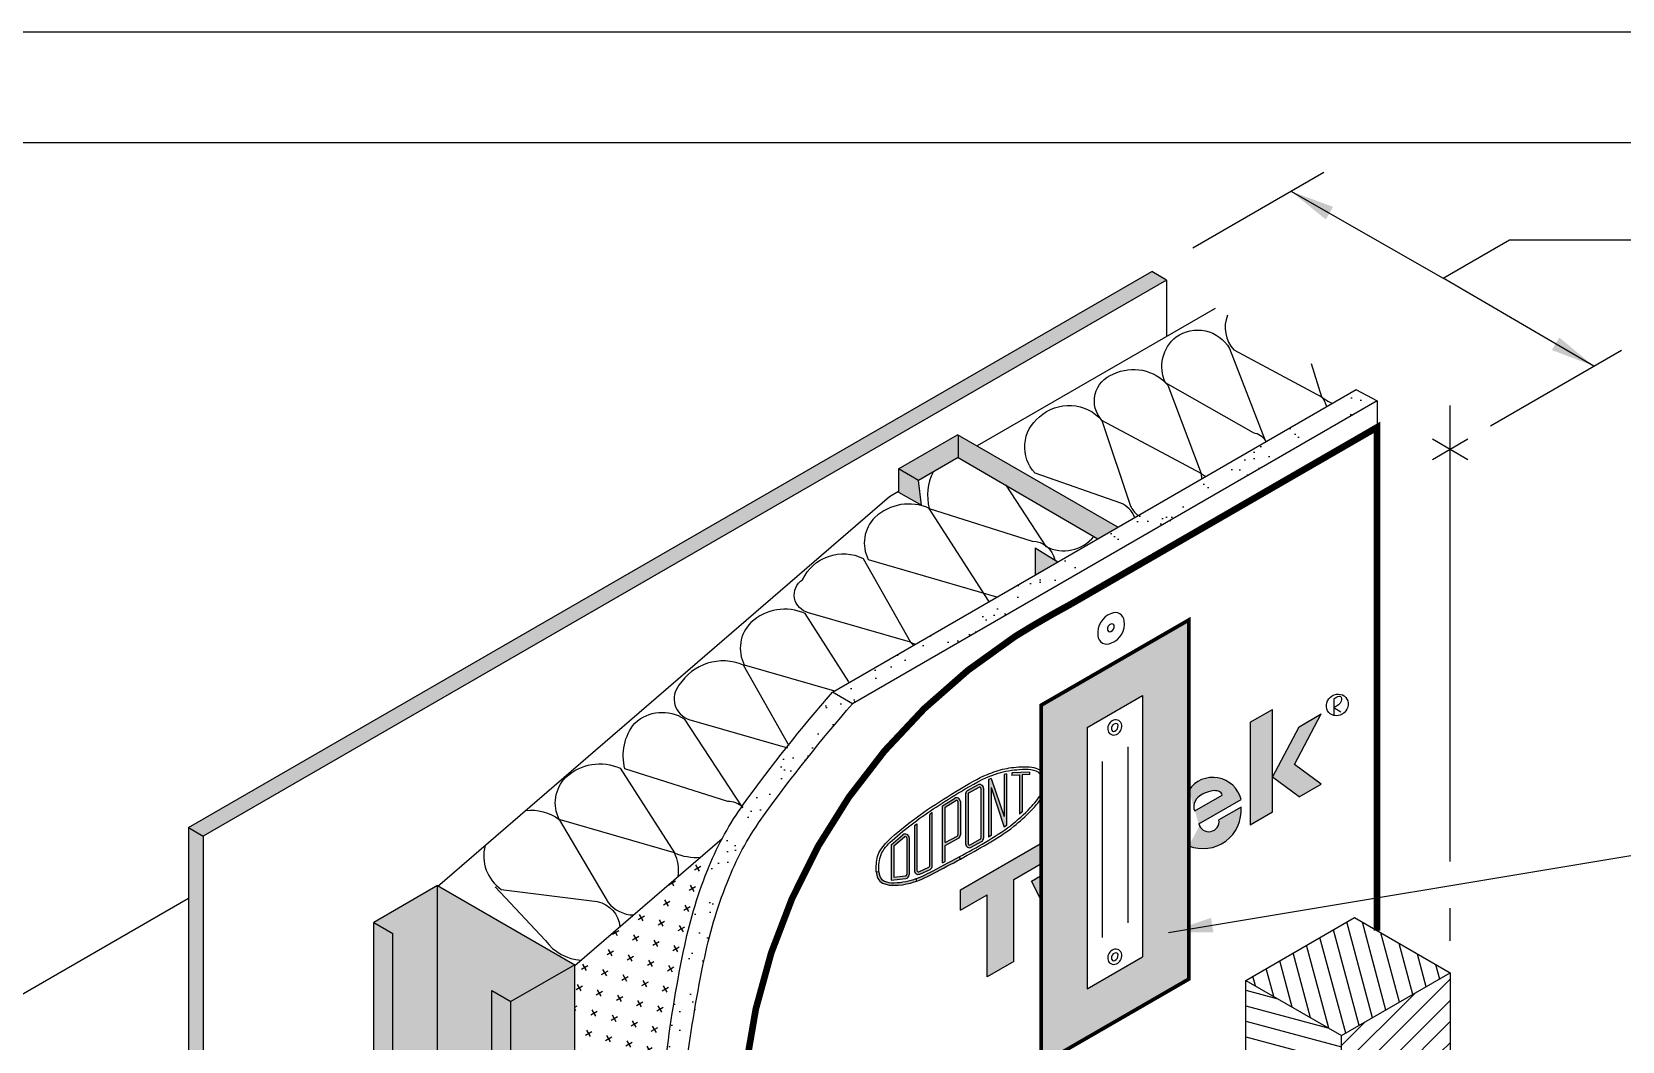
# Model space of a CAD drawing. Extents: x -26.6 to 51, y 0 to 66.
# Drawn here: x 12.43 to 33.99, y 52.32 to 66 of the extents above; entities that cross this region are included whole.
import ezdxf

# ---------------------------------------------------------------- set-up
doc = ezdxf.new("R2010")
doc.units = 0
doc.header["$LTSCALE"] = 1.5
doc.header["$MEASUREMENT"] = 0
doc.linetypes.add('DASHED', pattern=[0.75, 0.5, -0.25])
doc.layers.get('DEFPOINTS').update_dxf_attribs({"linetype": 'CONTINUOUS'})
for name, color, linetype in [('8X11-TTB$0$B', 5, 'CONTINUOUS'), ('BRICK', 13, 'CONTINUOUS'), ('CLADDING', 252, 'CONTINUOUS'), ('DUPONTLOGO', 242, 'CONTINUOUS'), ('FASTENING', 7, 'CONTINUOUS'), ('FLASHING', 124, 'CONTINUOUS'), ('INSULATION', 40, 'CONTINUOUS'), ('STRAIGHTFLASH', 253, 'CONTINUOUS'), ('STRUCTURE', 252, 'CONTINUOUS'), ('STRUCTURE_SHADING', 254, 'CONTINUOUS'), ('TEXT', 7, 'CONTINUOUS'), ('TYVEK', 160, 'DASHED')]:
    doc.layers.add(name, color=color, linetype=linetype)
doc.styles.add('DETAILS', font='sanss___.ttf', dxfattribs={"height": 1})
doc.dimstyles.new('TYVEKDETAILS', dxfattribs={"dimscale": 6, "dimtxt": 1.5, "dimasz": 0.1, "dimexe": 0.75, "dimexo": 0.75, "dimgap": 0.75, "dimtad": 0, "dimtih": 1, "dimtoh": 1, "dimdec": 4, "dimzin": 0, "dimtxsty": 'DETAILS', "dimcen": 0.0625, "dimazin": 3, "dimtfac": 1, "dimtdec": 4, "dimtofl": 0, "dimtmove": 0, "dimatfit": 3, "dimtolj": 1, "dimtzin": 0})
pattern_1 = [(37.50000000000001, (47.28802190833831, 3.718449112844731), (-0.01574833952740204, 0.4817059422532897), [0, -0.38, 0, -0.425, 0, -0.40625]), (7.499999999999999, (47.28802190833831, 3.718449112844731), (0.4424441763169318, 0.7055365163074351), [0, -0.205, 0, -0.3425, 0, -0.13125]), (327.5, (46.98052190833831, 3.718449112844731), (0.7785354654378738, 0.001414763384241124), [0, -0.125, 0, -0.45, 0, -0.5875]), (317.5, (46.98052190833831, 3.718449112844731), (0.7515316511430733, 0.2194188912335623), [0, -0.0625, 0, -0.295, 0, -0.3375])]

msp = doc.modelspace()

# ---------------------------------------------------------------- hatches: boundary and pattern name
at = {"layer": 'BRICK', "linetype": 'CONTINUOUS'}
h = msp.add_hatch(dxfattribs=at)
h.set_pattern_fill('ANSI31', color=256, scale=1.6245, angle=59.99999999999999, style=0)
h.set_pattern_definition([(105, (47.28802190833831, 3.718449112844731), (-0.1961433131008239, -0.05255644234613058), [])])
h.paths.add_polyline_path([(31.66043039585502, 53.24041453579696), (30.36139229017839, 53.99041453579697), (28.88914910374478, 53.14041453579696), (30.18818720942146, 52.39041453579696)])
h = msp.add_hatch(dxfattribs=at)
h.set_pattern_fill('ANSI31', color=256, scale=1.6245, angle=300.0000000000001, style=0)
h.set_pattern_definition([(345, (47.28802190833831, 3.718449112844731), (0.05255644234613062, 0.1961433131008239), [])])
h.paths.add_polyline_path([(30.18818720942147, 52.39041453579695), (28.8891491037448, 53.14041453579695), (28.8891491037448, 52.14041453579695), (30.18818720942146, 51.39041453579696)])
h = msp.add_hatch(dxfattribs=at)
h.set_pattern_fill('ANSI31', color=256, scale=1.6245, style=0)
h.set_pattern_definition([(45, (124.3349144546612, 5.977338576143914), (-0.1435868707546933, 0.1435868707546933), [])])
h.paths.add_polyline_path([(31.660430395855, 53.24041453579698), (30.18818720942147, 52.39041453579696), (30.18818720942147, 51.39041453579694), (31.66043039585502, 52.24041453579698)])
at = {"layer": 'DUPONTLOGO'}
h = msp.add_hatch(color=182, dxfattribs=at)
h.paths.add_polyline_path([(29.91189902229345, 56.75253618783429), (29.61119575709077, 56.57892507672322), (29.25035183884715, 55.89522372522254), (29.61119575709077, 55.62818904038812), (29.91189902229365, 55.80180015149922), (29.55105510405023, 56.06883483633359)])
h.paths.add_polyline_path([(29.25035183884725, 56.37059174339028), (29.25035183884745, 56.81205266060358), (28.94964857364428, 56.63844154949244), (28.94964857364407, 55.24624459594358), (29.25035183884705, 55.41985570705485)])
for color, points in [(242, [(25.40384298764304, 55.07990781055813), (25.43856520986499, 55.10286653065319), (25.43856520986551, 55.75629115778462), (25.61217632097637, 55.21766013112971), (25.64689854319854, 55.24061885122496), (25.64689854319857, 55.94213391095761), (25.61217632097663, 55.93097440412319), (25.61217632097656, 55.36125144041841), (25.43856520986537, 55.87517686995085), (25.40384298764301, 55.86401736311635)]), (242, [(25.85672230182442, 55.92529071060993), (25.95939854319844, 55.92970207692714), (25.95939854319853, 55.96445633111288), (25.71634298764299, 55.95401372942976), (25.71634298764299, 55.91925947524403), (25.82200007960219, 55.92379891036948), (25.82200007960219, 55.39286071979303), (25.85672230182442, 55.42537734945988)]), (242, [(24.63995409875426, 55.41439677046735), (24.60523187653203, 55.39062977539204), (24.60523187653179, 54.69244355217855, -0.2934388249167285), (24.59509374427698, 54.67665631823927), (24.45620485538809, 54.61311184226048, -0.5462656304046162), (24.43162076542067, 54.62889907619976), (24.43162076542077, 55.26323519803736), (24.39689854319873, 55.23857355124083), (24.39689854319844, 54.62889907619969, 0.5462656304051842), (24.47065081310081, 54.58153737438187), (24.60953970198983, 54.64508185036075, 0.2934388249164255), (24.63995409875413, 54.69244355217855)]), (182, [(25.38274246144206, 54.29800150300144), (25.38274246144206, 53.18689039189037), (25.74358637968556, 53.39522372522371), (25.74358637968568, 54.50633483633481), (26.10443029792918, 54.71466816966814), (26.10443029792918, 54.99244594744592), (25.02189854319857, 54.36744594744592), (25.02189854319857, 54.08966816966814)])]:
    msp.add_hatch(color=color, dxfattribs=at).paths.add_polyline_path(points)
at = {"layer": 'DUPONTLOGO', "linetype": 'CONTINUOUS'}
h = msp.add_hatch(color=182, dxfattribs=at)
edge = h.paths.add_edge_path()
edge.add_line((28.11601336632161, 55.72088465884264), (28.11601336632163, 54.96303876173093))
edge.add_arc((28.30807684135052, 55.44617287699671), 0.5199105228529559, 248.3203701714728, 364.6283260353746)
edge.add_line((28.82629199197923, 55.48812534333707), (28.5255887267763, 55.31451423222597))
edge.add_arc((28.38671814443878, 55.29573242890933), 0.1401349163293713, -165.32686731612318, 7.7023353979419085, ccw=False)
edge.add_line((28.25115349866905, 55.2602356460697), (28.82629199197947, 55.59229201000384))
edge.add_arc((28.44184048757316, 55.49468309849776), 0.3966490373689382, 14.24589333867995, 145.2301504435154)
edge = h.paths.add_edge_path(flags=16)
edge.add_spline(control_points=[(28.56912426120055, 55.64894644633514), (28.56666725515292, 55.70687187487971), (28.48703526810044, 55.71712451227607), (28.37257056844453, 55.70094706417255), (28.27891911404842, 55.65588017518091), (28.21186009824173, 55.59463489868344), (28.18648325965932, 55.54794307860669), (28.18508294277984, 55.47756281852188), (28.18508294277984, 55.45501152538121), (28.20114407603128, 55.4396960257809)], knot_values=[0.1693351350576057, 0.1693351350576057, 0.1693351350576057, 0.1693351350576057, 0.2476315647027177, 0.2476315647027177, 0.3623169319426805, 0.3623169319426805, 0.4770022991826433, 0.4770022991826433, 0.5437012250705168, 0.5437012250705168, 0.5437012250705168, 0.5437012250705168], degree=3, periodic=0)
edge.add_line((28.20114407603125, 55.4396960257811), (28.56912426120055, 55.64894644633514))
edge = h.paths.add_edge_path(flags=17)
edge.add_line((28.11601336632161, 55.72088465884303), (28.11601336632163, 54.96303876173154))
edge.add_line((28.28502611461392, 55.27979201000375), (28.25115349866905, 55.26023564606976))
at = {"layer": 'DUPONTLOGO'}
h = msp.add_hatch(color=242, dxfattribs=at)
h.paths.add_polyline_path([(25.33439854319844, 55.74387273701205, 0.5705986825332742), (25.25719512489823, 55.78949789391442), (25.11830623600921, 55.71302910067126, 0.2733997692986748), (25.09134298764289, 55.66740394376893), (25.09134298764314, 54.99101383895179, 0.5736723652123236), (25.16896793398687, 54.94562331553624), (25.30785682287563, 55.02377721164719, 0.2709125763483474), (25.33439854319857, 55.06916773506276)])
h.paths.add_polyline_path([(25.12606520986524, 54.99101383895184, 0.5736723652122874), (25.15194019197983, 54.97588366447999), (25.2908290808687, 55.05403756059098, 0.2709125763482448), (25.29967632097636, 55.06916773506283), (25.29967632097636, 55.7438727370121, 0.5705986825362718), (25.27394184820953, 55.75908112264622), (25.13505295932077, 55.6826123294031, 0.2733997692978682), (25.12606520986537, 55.66740394376901)], flags=16)
h = msp.add_hatch(color=242, dxfattribs=at)
h.paths.add_polyline_path([(24.77884298764289, 54.73254463721324), (24.81356520987383, 54.75125971288348), (24.813565209974, 54.96872465982638), (24.99452683800541, 55.06626192398788, 0.2758007751185747), (25.02189854296476, 55.11210959603528), (25.02189854315828, 55.56284241042091, 0.5880955590562489), (24.94233994567201, 55.60708925745904), (24.77884298791322, 55.50556513979664)])
h.paths.add_polyline_path([(24.81356520999206, 55.00816939045036), (24.97805241908938, 55.09682703870116, 0.275800775116446), (24.9871763207424, 55.1121095960502), (24.98717632093605, 55.56284241043582, 0.588095559058059), (24.9606567884406, 55.57759135944855), (24.81356521021173, 55.48625423061169)], flags=16)
at = {"layer": 'DUPONTLOGO', "linetype": 'CONTINUOUS'}
h = msp.add_hatch(color=256, dxfattribs=at)
h.paths.add_polyline_path([(24.24167275220193, 55.11198575100401), (24.08439854319856, 54.97853230936427), (24.08439854319856, 54.50004897423596), (24.28108795914113, 54.52177086023907, 0.3823525855096849), (24.327454098754, 54.57353945406842), (24.32745409875451, 55.07227281210248, 0.6390099729079668)])
h.paths.add_polyline_path([(24.29273187653228, 55.07227281210253), (24.29273187653166, 54.57353945406845, -0.3823525855078152), (24.27727649666079, 54.55628325612537), (24.11912076542079, 54.53881693365819), (24.1191207654207, 54.96245746856202), (24.26413809434809, 55.08551045840305, -0.6390099729076479)], flags=16)
at = {"layer": 'DUPONTLOGO'}
h = msp.add_hatch(color=242, dxfattribs=at)
edge = h.paths.add_edge_path()
edge.add_spline(control_points=[(25.00549232092058, 54.8147194387745), (24.86914304225128, 54.74162723933485), (24.73290623339875, 54.66798859828064), (24.54468803905453, 54.57099856612331), (24.48585631589588, 54.54259007848046), (24.42051075434993, 54.51926624596171)], knot_values=[0.2810519083259829, 0.2810519083259829, 0.2810519083259829, 0.2810519083259829, 0.4864092395876224, 0.4864092395876224, 0.5821236414411977, 0.5821236414411977, 0.5821236414411977, 0.5821236414411977], degree=3, periodic=0)
edge.add_line((24.42051075434986, 54.51926624596167), (24.43218179152887, 54.48656791267324))
edge.add_spline(control_points=[(24.43218179152886, 54.48656791267325), (24.51448712770641, 54.51595008601939), (24.69958812505928, 54.61134492643488), (24.89948579000862, 54.71849584493409), (25.0218985431986, 54.7841126141126)], knot_values=[0.2810600832013738, 0.2810600832013738, 0.2810600832013738, 0.2810600832013738, 0.3977592114784792, 0.5821236414411975, 0.5821236414411975, 0.5821236414411975, 0.5821236414411975], degree=3, periodic=0)
edge.add_line((25.02189848032841, 54.78411258057771), (25.00549232092061, 54.81471943877452))
h = msp.add_hatch(color=242, dxfattribs=at)
edge = h.paths.add_edge_path()
edge.add_line((24.43218179152884, 54.48656791267324), (24.42051075434992, 54.51926624596169))
edge.add_spline(control_points=[(24.42051075434993, 54.51926624596171), (24.39963940581009, 54.51181662235658), (24.37810354070501, 54.50488571557517), (24.2629391259552, 54.47243008921555), (24.14216479297091, 54.45402936364795), (24.00683019892645, 54.47543062024626), (23.97166550512692, 54.49035425314798), (23.92980882800651, 54.53302872353102), (23.92165903238969, 54.56562156044847), (23.91438391706057, 54.61052688287813)], knot_values=[0.002358172592852481, 0.002358172592852481, 0.002358172592852481, 0.002358172592852481, 0.03292931765771284, 0.03292931765771284, 0.1592148645761484, 0.1592148645761484, 0.2213124727474919, 0.2213124727474919, 0.2810519083259829, 0.2810519083259829, 0.2810519083259829, 0.2810519083259829], degree=3, periodic=0)
edge.add_line((23.9143839170606, 54.61052688287815), (23.88007908561718, 54.60509432905893))
edge.add_spline(control_points=[(23.88007908561717, 54.605094329059), (23.88472508826632, 54.57574761897614), (23.91319646336884, 54.41059722667357), (24.2079611402108, 54.41881424537824), (24.38898035313104, 54.47114543570202), (24.43218179152886, 54.48656791267325)], knot_values=[0.002347442690703379, 0.002347442690703379, 0.002347442690703379, 0.002347442690703379, 0.04058508663443653, 0.2198056076657352, 0.2810600832013738, 0.2810600832013738, 0.2810600832013738, 0.2810600832013738], degree=3, periodic=0)
at = {"layer": 'DUPONTLOGO', "linetype": 'CONTINUOUS'}
msp.add_hatch(color=182, dxfattribs=at).paths.add_polyline_path([(26.11601336632163, 54.56098058254764), (25.98414899184791, 54.48484865044875), (26.11601336632162, 54.22782535524146)])
at = {"layer": 'INSULATION', "linetype": 'CONTINUOUS'}
h = msp.add_hatch(dxfattribs=at)
h.set_pattern_fill('CROSS', color=256, scale=0.8, angle=30, style=0)
h.set_pattern_definition([(30, (124.3349144546612, 5.977338576143914), (0.07320508075688777, 0.2732050807568878), [0.1, -0.3]), (120, (124.4032157248504, 5.959037305954693), (-0.2732050807568877, 0.07320508075688778), [0.09999999999999994, -0.2999999999999998])])
h.paths.add_polyline_path([(21.28372647796016, 53.61071769876748, -0.04506024657635373), (21.61356248668861, 54.68606824652212, -0.02613215108120799), (21.79205536578125, 55.06528323804732), (19.79348643943234, 53.33939803193073), (19.79348643943234, 49.38158930999225, 0.01378504755350164), (20.31492757796099, 50.08586894066406, 0.05565526587535749), (20.64385237895212, 50.69003121529467, 0.02091384948871565), (20.84026908223794, 51.23565936082681, 0.04479910819463601), (21.03781969541984, 52.14386868514864, -0.02073115222964427)])
at = {"layer": 'STRUCTURE', "linetype": 'CONTINUOUS'}
h = msp.add_hatch(dxfattribs=at)
h.set_pattern_fill('AR-SAND', color=256, scale=0.25, style=0)
h.set_pattern_definition([(37.50000000000001, (124.3349144546612, 5.977338576143914), (-0.01574833952740204, 0.4817059422532897), [0, -0.38, 0, -0.425, 0, -0.40625]), (7.499999999999999, (124.3349144546612, 5.977338576143914), (0.4424441763169318, 0.7055365163074351), [0, -0.205, 0, -0.3425, 0, -0.13125]), (327.5, (124.0274144546612, 5.977338576143914), (0.7785354654378738, 0.001414763384241124), [0, -0.125, 0, -0.45, 0, -0.5875]), (317.5, (124.0274144546612, 5.977338576143914), (0.7515316511430733, 0.2194188912335623), [0, -0.0625, 0, -0.295, 0, -0.3375])])
h.paths.add_polyline_path([(27.8166059710943, 62.63435508723103), (27.61660597109469, 62.74982514106871), (14.558957920277, 55.21098852394619), (14.75753514961575, 55.09469703308395)])
h.paths.add_polyline_path([(14.75753514961575, 55.09469703308396), (14.55895792027701, 55.2109885239462), (14.558957920277, 46.22129066390487), (14.75753514961556, 46.10664204709131)])
h = msp.add_hatch(dxfattribs=at)
h.set_pattern_fill('AR-SAND', color=256, scale=0.25, style=0)
h.set_pattern_definition(pattern_1)
h.paths.add_polyline_path([(30.66998196997748, 60.99563035962382), (30.38244220213463, 61.15026612042817), (23.28679832291115, 57.04544729351364), (23.55743126159377, 56.88919729351363)])
h = msp.add_hatch(color=253, dxfattribs=at)
h.paths.add_polyline_path([(28.11601336632161, 53.15669852395573), (26.11601336632161, 52.00199798557646), (26.11601336632161, 56.87058261809538), (28.11601336632159, 58.02528315647462)])
h.paths.add_polyline_path([(26.74101336632161, 56.56747372677081), (27.49101336632159, 57.00048642866303), (27.49101336632159, 53.45980741528028), (26.74101336632161, 53.02679471338806)], flags=16)
h = msp.add_hatch(dxfattribs=at)
h.set_pattern_fill('AR-SAND', color=256, scale=0.25, style=0)
h.set_pattern_definition(pattern_1)
h.paths.add_polyline_path([(20.58556051664362, 49.92961894066406, 0.05565526587535749), (20.91448531763476, 50.53378121529467, 0.02091384948871565), (21.11090202092058, 51.07940936082681, 0.04479910819463601), (21.30845263410248, 51.98761868514864, -0.02073115222964427), (21.5543594166428, 53.45446769876748, -0.04506024657635373), (21.88419542537125, 54.52981824652212, -0.06032015627787331), (22.35354853289164, 55.37252922475692, -0.02256722528568557), (23.55743126159377, 56.88919729351363), (23.28679832291115, 57.04544729351364, 0.02256722528567294), (22.08291559420965, 55.52877922475782, 0.002326586721253791), (22.06109782417276, 55.49847588897752, -0.02153193424964031), (22.08147835162312, 55.48093952551466, -0.01283942312263693), (22.05694686433521, 55.49264255202613, 0.0575378563469864), (21.61356248668843, 54.68606824652169, 0.0450602465763236), (21.28372647796022, 53.61071769876776, 0.02073115222964713), (21.03781969541985, 52.14386868514872, -0.04479910819462535), (20.84026908223803, 51.23565936082709, -0.020913849488727), (20.64385237895211, 50.69003121529466, -0.05565526587535454), (20.31492757796099, 50.08586894066408, -0.01612494577826661), (19.70117126887347, 49.26496390342132, -0.03370422444087181), (19.19370104975272, 48.71100801918968), (18.16865041653481, 47.73326306017594), (17.36614004489298, 47.29536523583384), (17.6367729835756, 47.13911523583384), (18.4392833552174, 47.57701306017591), (19.46433398843536, 48.55475801918968, 0.03370422444086479), (19.971804207556, 49.1087139034212, 0.01612494577826873)])
at = {"layer": 'STRUCTURE_SHADING', "linetype": 'CONTINUOUS'}
h = msp.add_hatch(color=256, dxfattribs=at)
h.paths.add_polyline_path([(24.99257717319909, 60.53117858960582), (24.99257717319908, 60.22951943141492), (26.88535347813956, 59.12720579243206), (27.15457373929131, 59.28294929018544)])
h.paths.add_polyline_path([(24.99257717319909, 60.22951943141496), (24.99257717319909, 60.53117858960582), (24.98318872879399, 60.53659901051039), (24.18067835715119, 60.07326943141496), (24.4513112958339, 59.91701943141488)])
h.paths.add_polyline_path([(24.45131129583392, 59.91701943141487), (24.18067835715119, 60.07326943141496), (24.18067835715129, 59.76076943141486), (24.49317835715114, 59.58034747229321)])
msp.add_hatch(color=256, dxfattribs=at).paths.add_polyline_path([(26.3432674799316, 58.81360989484674), (26.03324186661224, 59.00369139053669), (26.03324186661224, 58.63426056502691)])
h = msp.add_hatch(color=256, dxfattribs=at)
h.paths.add_polyline_path([(17.93475790548339, 54.42571333774812), (17.06873250169906, 53.92571333774807), (17.32854012283441, 53.77571333774806), (17.32854012283441, 46.92892095667025), (17.06873250169906, 47.07892095667027), (15.07111559039816, 45.9255962951929), (16.92984412434697, 44.85245887576711), (16.92984412434697, 45.60245887576708), (17.366140044893, 45.85435444294066), (17.36614004489299, 47.29536523583383), (17.93475790548339, 47.60563726823782)])
h.paths.add_polyline_path([(17.32854012283441, 53.77571333774807), (17.06873250169906, 53.92571333774806), (17.06873250169909, 47.07892095667027), (17.32854012283443, 46.92892095667025)], flags=17)
h.paths.add_polyline_path([(17.06873250169907, 47.82892095667012), (15.07111559039811, 46.67559629519287), (15.07111559039814, 45.92559629519292), (17.06873250169907, 47.07892095667027)])
h.paths.add_polyline_path([(17.36614004489302, 45.85435444294067), (16.92984412434696, 45.60245887576708), (16.92984412434699, 44.8524588757671), (17.366140044893, 45.10435444294069)])
h.paths.add_polyline_path([(18.66765341451256, 53.00257591832226), (18.92746103564791, 52.85257591832226), (19.79348643943233, 53.35257591832237), (17.94390343104958, 54.4204331661006), (17.93475790548341, 54.41253545135648), (17.93475790548341, 47.60563726823783), (18.16865041653473, 47.73326306017587), (18.66765341451257, 48.20923727061456)])
h.paths.add_polyline_path([(18.92746103564791, 52.85257591832226), (18.66765341451259, 53.00257591832225), (18.66765341451256, 48.20923727061458), (18.92746103564791, 48.45705487459087)], flags=17)
h.paths.add_polyline_path([(19.79348643943236, 53.35257591832237), (18.92746103564792, 52.85257591832225), (18.92746103564789, 48.45705487459086), (19.19370104975272, 48.71100801918968, 0.03370422444086479), (19.70117126887337, 49.2649639034212, 0.00233937822042051), (19.79348643943234, 49.38158930999226)])

# ---------------------------------------------------------------- linework, layer by layer
at = {"layer": '8X11-TTB$0$B', "color": 7}
msp.add_line((1.499999999999979, 64.50000000000001), (49.5, 64.50000000000003), dxfattribs=at)
at = {"layer": 'BRICK', "linetype": 'CONTINUOUS'}
for p, q in [((28.8891491037448, 53.14041453579696), (30.36139229017837, 53.99041453579697)), ((30.36139229017837, 53.99041453579697), (31.66043039585502, 53.24041453579697)), ((28.88914910374481, 51.9404145357969), (28.8891491037448, 53.14041453579695)), ((28.8891491037448, 53.14041453579695), (30.18818720942147, 52.39041453579695)), ((30.18818720942147, 52.39041453579696), (31.66043039585502, 53.24041453579697)), ((31.66043039585502, 53.24041453579697), (31.66043039585502, 46.04041453579681)), ((30.18818720942147, 51.1904145357969), (30.18818720942147, 52.39041453579695))]:
    msp.add_line(p, q, dxfattribs=at)
at = {"layer": 'CLADDING'}
msp.add_line((23.91438391706047, 54.61052688287813), (23.88007908561715, 54.60509432905892), dxfattribs=at)
at = {"layer": 'DEFPOINTS'}
msp.add_line((-1.06581410364015e-14, 66.00000000000001), (51, 66.00000000000001), dxfattribs=at)
at = {"layer": 'DUPONTLOGO', "color": 182}
for p, q in [((30.08536064487154, 56.95733318795705), (30.08536064487154, 56.72452110018698)), ((28.94964857364445, 56.63844154949241), (29.25035183884738, 56.81205266060352)), ((29.25035183884699, 55.41985570705481), (29.25035183884738, 56.81205266060352)), ((29.55105510405006, 56.06883483633359), (29.91189902229355, 56.75253618783411)), ((29.61119575709074, 56.57892507672324), (29.91189902229368, 56.75253618783435)), ((30.08536064487154, 56.84092714407201), (30.1771418409323, 56.78177297723533)), ((28.94964857364445, 56.63844154949241), (28.94964857364407, 55.24624459594369)), ((29.25035183884713, 55.89522372522254), (29.61119575709074, 56.57892507672324)), ((29.91189902229368, 55.80180015149925), (29.55105510405006, 56.06883483633359)), ((29.61119575709074, 55.62818904038814), (29.25035183884713, 55.89522372522254)), ((28.20114407603125, 55.4396960257811), (28.56912426120055, 55.64894644633514)), ((29.61119575709074, 55.62818904038814), (29.91189902229368, 55.80180015149925)), ((28.25115349866905, 55.26023564606976), (28.82629199197947, 55.59229201000384)), ((28.82629199197923, 55.48812534333707), (28.5255887267763, 55.31451423222597)), ((29.25035183884699, 55.41985570705481), (28.94964857364407, 55.24624459594369)), ((25.02189854319857, 54.36744594744592), (26.10443029792918, 54.99244594744592)), ((26.10443029792918, 54.99244594744592), (26.10443029792918, 54.71466816966814)), ((25.74358637968581, 54.50633483633488), (26.10443029792918, 54.71466816966814)), ((25.98414899184793, 54.48484865044875), (26.11601336632161, 54.56098058254762)), ((25.02189854319857, 54.08966816966814), (25.02189854319857, 54.36744594744594)), ((25.74358637968556, 53.3952237252237), (25.74358637968568, 54.50633483633472)), ((26.11601336632161, 54.22782535524148), (25.98414899184793, 54.48484865044873)), ((25.02189854319857, 54.08966816966814), (25.38274246144206, 54.29800150300142)), ((25.38274246144206, 53.18689039189037), (25.38274246144206, 54.29800150300147)), ((25.74358637968556, 53.3952237252237), (25.38274246144206, 53.18689039189037))]:
    msp.add_line(p, q, dxfattribs=at)
at = {"layer": 'DUPONTLOGO', "color": 242}
for p, q in [((25.43856520986537, 55.87517686995085), (25.40384298764301, 55.86401736311635)), ((25.40384298764301, 55.86401736311635), (25.40384298764301, 55.07990781055811)), ((25.43856520986537, 55.87517686995085), (25.61217632097647, 55.36125144041876)), ((25.64689854319857, 55.94213391095759), (25.61217632097647, 55.93097440412316)), ((25.6121763209766, 55.93097440412315), (25.6121763209766, 55.36125144041866)), ((25.64689854319857, 55.94213391095759), (25.64689854319857, 55.24061885122498)), ((25.95939854319857, 55.96445633111288), (25.71634298764301, 55.95401372942976)), ((25.71634298764301, 55.95401372942976), (25.71634298764301, 55.91925947524403)), ((25.82200007960232, 55.92379891036948), (25.71634298764289, 55.91925947524403)), ((25.82200007960219, 55.92454481048971), (25.82200007960219, 55.39286071979308)), ((25.96088896849109, 55.92976611133126), (25.85672230182442, 55.92529071060993)), ((25.85672230182442, 55.92529071060993), (25.85672230182442, 55.42537734945984)), ((25.95939854319857, 55.96445633111288), (25.95939854319844, 55.92970207692714)), ((25.09134298764289, 55.66740394376891), (25.09134298764314, 54.99101383895179)), ((25.11830623600921, 55.71302910067126), (25.25719512489823, 55.78949789391442)), ((25.12606520986537, 55.66740394376897), (25.12606520986524, 54.99101383895184)), ((25.13505295932077, 55.6826123294031), (25.27394184820953, 55.75908112264622)), ((25.29967632097636, 55.7438727370121), (25.29967632097636, 55.06916773506283)), ((25.33439854319844, 55.74387273701205), (25.33439854319857, 55.06916773506276)), ((25.4385652098655, 55.75629115778462), (25.61217632097636, 55.21766013112971)), ((25.4385652098655, 55.75629115778476), (25.43856520986499, 55.10286653065333)), ((24.63995409875426, 55.41439677046735), (24.60523187653203, 55.39062977539204)), ((24.63995409875413, 54.69244355217852), (24.63995409875426, 55.41439677046735)), ((24.77884298791309, 55.50556513979657), (24.94233994567201, 55.60708925745904)), ((24.77884298764289, 54.73254463721324), (24.77884298791322, 55.50556513979653)), ((24.81356521021173, 55.48625423061169), (24.9606567884406, 55.57759135944855)), ((24.81356520999206, 55.00816939045036), (24.81356521021173, 55.48625423061169)), ((24.98717632093605, 55.56284241043582), (24.9871763207424, 55.1121095960502)), ((25.02189854315828, 55.56284241042091), (25.02189854296476, 55.11210959603528)), ((25.85672230182442, 55.42537734945986), (25.82200007960232, 55.39286071979319)), ((24.3968985431987, 55.23857355124082), (24.4316207654208, 55.26323519803737)), ((24.3968985431987, 55.23857355124082), (24.39689854319844, 54.62889907619967)), ((24.4316207654208, 55.26323519803737), (24.43162076542067, 54.62889907619966)), ((24.60523187653179, 54.69244355217853), (24.60523187653203, 55.39062977539204)), ((25.64689854319857, 55.24061885122498), (25.61217632097636, 55.21766013112971)), ((24.08439854319857, 54.97853230936427), (24.24167275220193, 55.11198575100401)), ((24.08439854319857, 54.97853230936427), (24.08439854319857, 54.50004897423595)), ((24.11912076542067, 54.96245746856202), (24.26413809434809, 55.08551045840305)), ((24.29273187653228, 55.07227281210253), (24.29273187653166, 54.57353945406845)), ((24.32745409875451, 55.07227281210248), (24.327454098754, 54.57353945406842)), ((24.81356520999193, 55.00816939045028), (24.97805241908938, 55.09682703870116)), ((24.81356520997413, 54.96872465982645), (24.99452683800541, 55.06626192398788)), ((25.15194019197981, 54.97588366447998), (25.2908290808687, 55.05403756059098)), ((25.16896793398687, 54.94562331553624), (25.30785682287563, 55.02377721164719)), ((25.43856520986499, 55.10286653065319), (25.40384298764301, 55.07990781055811)), ((24.11912076542067, 54.96245746856202), (24.1191207654208, 54.53881693365818)), ((24.81356520987383, 54.75125971288349), (24.813565209974, 54.96872465982628)), ((25.00549232092061, 54.8147194387745), (25.02189848039721, 54.7841125804493)), ((25.02189854319857, 54.7841126141126), (25.0054944865758, 54.81471554930462)), ((24.1191207654208, 54.53881693365818), (24.27727649666079, 54.55628325612537)), ((24.45620485538812, 54.61311184226049), (24.59509374427713, 54.67665631823934)), ((24.47065081310079, 54.58153737438186), (24.6095397019898, 54.64508185036074)), ((24.77884298764289, 54.73254463721324), (24.81356520987383, 54.75125971288348)), ((24.08439854319857, 54.50004897423595), (24.28108795914113, 54.52177086023907)), ((24.43218179152886, 54.48656791267323), (24.42051075434986, 54.51926624596172))]:
    msp.add_line(p, q, dxfattribs=at)
at = {"layer": 'DUPONTLOGO', "color": 182, "linetype": 'CONTINUOUS'}
msp.add_line((28.11601336632161, 55.72088465884264), (28.11601336632163, 54.96303876173093), dxfattribs=at)
for centre, radius, start, end in [((28.44184048757316, 55.49468309849776), 0.3966490373689382, 14.24589333867995, 145.2301504435155), ((28.30807684135052, 55.44617287699671), 0.5199105228529559, 248.3203701714729, 4.628326035374539)]:
    msp.add_arc(centre, radius, start, end, dxfattribs=at)
at = {"layer": 'DUPONTLOGO', "color": 242}
for centre, radius, start, end in [((25.14342632097623, 55.66740394376891), 0.05208333333333332, 118.8360950130773, 180), ((25.14342632097647, 55.66740394376897), 0.0173611111111111, 118.8360950130773, 180), ((25.28231520986511, 55.74387273701205), 0.05208333333333332, 0, 118.8360950130634), ((25.28231520986524, 55.7438727370121), 0.0173611111111111, 0, 118.8360950130791), ((24.96981520982494, 55.56284241044328), 0.05208333333333332, 359.9999999753909, 121.8383859097844), ((24.96981520982494, 55.56284241044328), 0.0173611111111111, 359.9999999753909, 121.8383859097844), ((24.27537076542117, 55.07227281210255), 0.05208333333333332, 359.9999999999345, 130.315934050148), ((24.27537076542117, 55.07227281210255), 0.0173611111111111, 359.9999999999345, 130.315934050148), ((24.96981520963142, 55.11210959605766), 0.0173611111111111, 298.3244090050584, 359.9999999753742), ((24.96981520963142, 55.11210959605766), 0.05208333333333332, 298.3244090050584, 359.9999999753742), ((25.14342632097647, 54.99101383895179), 0.05208333333333332, 180.0000000000094, 299.3668080741979), ((25.14342632097636, 54.99101383895184), 0.0173611111111111, 180, 299.3668080742091), ((25.28231520986524, 55.06916773506283), 0.0173611111111111, 299.3668080741876, 0), ((25.28231520986524, 55.06916773506275), 0.05208333333333332, 299.3668080742091, 1.058488597991058e-11), ((24.27537076542067, 54.57353945406848), 0.0173611111111111, 276.3020641363324, 359.9999999999296), ((24.27537076542067, 54.57353945406848), 0.05208333333333332, 276.3020641363324, 359.9999999999296), ((24.44898187653179, 54.62889907619966), 0.05208333333333332, 179.9999999999788, 294.5850530263612), ((24.44898187653179, 54.62889907619966), 0.0173611111111111, 179.9999999999788, 294.5850530263612), ((24.5878707654208, 54.69244355217855), 0.0173611111111111, 294.5850530263791, 359.9999999999808)]:
    msp.add_arc(centre, radius, start, end, dxfattribs=at)
at = {"layer": 'DUPONTLOGO', "color": 182}
msp.add_arc((28.38671814443878, 55.29573242890933), 0.1401349163293713, 194.6731326838768, 7.702335397941907, dxfattribs=at)
at = {"layer": 'DUPONTLOGO'}
msp.add_arc((24.5878707654208, 54.69244355217855), 0.05208333333333332, 294.5850530263791, 359.9999999999808, dxfattribs=at)
at = {"layer": 'DUPONTLOGO', "color": 182}
msp.add_ellipse((30.12964972591427, 56.87388659984494), major_axis=(0.115727310178816, 0.1029274444390986), ratio=0.9031737347499492, dxfattribs=at)
msp.add_spline([(30.08536064487154, 56.95733318795705), (30.1743507146609, 56.98975666053894), (30.18406872365392, 56.92736155554846), (30.08536064487154, 56.84092714407201)], degree=3, dxfattribs=at)
at = {"layer": 'DUPONTLOGO', "color": 242}
for points, knots in [([(25.01280782229463, 55.7323167380225), (25.13470204761074, 55.80487206385052), (25.32748216116222, 55.9196209284142), (25.62347614173317, 56.01808011400032), (25.85804406756713, 56.0403264604079), (26.04190513396523, 56.03457562314588), (26.10830007892491, 55.98422764284551), (26.11601336632161, 55.977710324204)], [0, 0, 0, 0, 0.4250670788560927, 0.6722589155997698, 0.9227221223099402, 1.146332823242546, 1.176851266777419, 1.176851266777419, 1.176851266777419, 1.176851266777419]), ([(25.03056754105445, 55.70248009770194), (25.18213616741943, 55.79269857230717), (25.33272930591788, 55.88137983146972), (25.59075733618222, 55.96934875531736), (25.68577861776863, 55.98871625801551), (25.88571958787461, 56.00430117886301), (26.00086755007598, 56.01081936336854), (26.08589572328722, 55.95868164633393), (26.10075475544989, 55.94548640323406), (26.11601336632162, 55.93026034940699)], [0, 0, 0, 0, 0.2378461726929006, 0.2378461726929006, 0.3759363467751121, 0.3759363467751121, 0.5140265208573236, 0.5140265208573236, 0.5446093969643058, 0.5446093969643058, 0.5446093969643058, 0.5446093969643058]), ([(23.91395244204481, 54.61321045318766), (23.91409934289024, 54.69975028297451), (23.9159914773539, 54.77900684921941), (23.97563306029779, 54.91490213004494), (24.03035564481028, 54.97730866236928), (24.18827641217275, 55.12240442320569), (24.29201571522682, 55.202274173557), (24.48836198139319, 55.35205348184324), (24.58715363144578, 55.42204336878113), (24.80131103212615, 55.56242975882647), (24.91595397795774, 55.63246617722053), (25.03056754105445, 55.70248009770194)], [0.001204580648238207, 0.001204580648238207, 0.001204580648238207, 0.001204580648238207, 0.1148556554967574, 0.1148556554967574, 0.2297113109935148, 0.2297113109935148, 0.3984913275604529, 0.3984913275604529, 0.5672713441273911, 0.5672713441273911, 0.7479263056417517, 0.7479263056417517, 0.7479263056417517, 0.7479263056417517]), ([(25.00549232092038, 54.81471943877447), (25.24350662771768, 54.94724570660655), (25.48620636577783, 55.07403415375272), (25.79642984472087, 55.3105302861152), (25.88708953030527, 55.39473979266046), (26.02234195204245, 55.5372717875249), (26.07367945382843, 55.59601748167596), (26.11335759846204, 55.66272492849731), (26.11470047127798, 55.66502662216161), (26.11601336632161, 55.66732361852545)], [0.0002505584379334802, 0.0002505584379334802, 0.0002505584379334802, 0.0002505584379334802, 0.3681301305683303, 0.3681301305683303, 0.5353339496185356, 0.5353339496185356, 0.6400473331687101, 0.6400473331687101, 0.6437986840864764, 0.6437986840864764, 0.6437986840864764, 0.6437986840864764]), ([(25.0218985431986, 54.7841126141126), (25.14464549466535, 54.85246394415085), (25.39221292375883, 54.9903212420347), (25.72197552570469, 55.19496591092856), (25.95025930252993, 55.40703847976719), (26.06647693029199, 55.53470425300577), (26.11023298603446, 55.59468298557236), (26.11601336632158, 55.60293669733734)], [0, 0, 0, 0, 0.4216115361932146, 0.8503452252317041, 1.161437317253338, 1.347489815591189, 1.376635861543023, 1.376635861543023, 1.376635861543023, 1.376635861543023]), ([(23.91395244203754, 54.61321045323183), (23.92134095306532, 54.56691763483131), (23.9294022098616, 54.53344328615699), (23.97166550512692, 54.49035425314798), (24.00683019892645, 54.47543062024626), (24.14216479297091, 54.45402936364795), (24.2629391259552, 54.47243008921555), (24.44837719580522, 54.52469023156053), (24.52557616274649, 54.56115009475656), (24.73290623339875, 54.66798859828064), (24.86914304225128, 54.74162723933485), (25.00549232092058, 54.8147194387745)], [0.001174582396085617, 0.001174582396085617, 0.001174582396085617, 0.001174582396085617, 0.06209760817134347, 0.06209760817134347, 0.1241952163426869, 0.1241952163426869, 0.2504807632611225, 0.2504807632611225, 0.3767663101795581, 0.3767663101795581, 0.5821236414411975, 0.5821236414411975, 0.5821236414411975, 0.5821236414411975])]:
    msp.add_open_spline(points, degree=3, knots=knots, dxfattribs=at)
for points in [[(23.87922613542741, 54.6105015030015), (23.89871381138668, 54.81938203601371), (24.17146321407976, 55.14787695153009), (24.5763802555267, 55.45509910052276), (25.01280782229463, 55.7323167380225)], [(23.87922613542741, 54.6105015030015), (23.9009684438017, 54.52297240822661), (24.29200455555928, 54.44742097313353), (24.66020911858069, 54.59167090307615), (25.0218985431986, 54.7841126141126)]]:
    msp.add_spline(points, degree=3, dxfattribs=at)
at = {"layer": 'DUPONTLOGO', "color": 182}
msp.add_open_spline([(28.56912426120055, 55.64894644633514), (28.56666725515292, 55.70687187487971), (28.48703526810044, 55.71712451227607), (28.37257056844453, 55.70094706417255), (28.27891911404842, 55.65588017518091), (28.21186009824173, 55.59463489868344), (28.18648325965932, 55.54794307860669), (28.18508294277984, 55.47756281852188), (28.18508294277984, 55.45501152538121), (28.20114407603128, 55.4396960257809)], degree=3, knots=[0.1693351350576057, 0.1693351350576057, 0.1693351350576057, 0.1693351350576057, 0.2476315647027177, 0.2476315647027177, 0.3623169319426805, 0.3623169319426805, 0.4770022991826433, 0.4770022991826433, 0.5437012250705168, 0.5437012250705168, 0.5437012250705168, 0.5437012250705168], dxfattribs=at)
at = {"layer": 'FASTENING'}
for points in [[(26.88381138712928, 57.81565994860869, 0.5560120530374366), (27.06772337442977, 57.71419805061253, 0.3537160203436514), (27.24092845518665, 58.01419805061253, 0.5462522010927994), (27.06772337442977, 58.11419805061254, 0.3458248453514583)], [(27.01478081748213, 57.89648079732677, 0.5560120530373738), (27.06075881430725, 57.87111532282773, 0.3537160203436451), (27.10406008449648, 57.94611532282773, 0.5462522010928085), (27.06075881430725, 57.97111532282772, 0.3458248453514566)]]:
    msp.add_lwpolyline(points, format="xyb", close=True, dxfattribs=at)
at = {"layer": 'FLASHING'}
for p, q in [((27.29101336632159, 56.30766610563547), (27.29101336632159, 53.92168763063197)), ((26.9410133663216, 56.10559351141912), (26.9410133663216, 53.71961503641561))]:
    msp.add_line(p, q, dxfattribs=at)
at = {"layer": 'INSULATION'}
for points in [[(25.25382166747096, 60.39118985232279), (28.47785189759929, 62.25258457356284)], [(17.93475790548341, 54.41253545135647), (24.0595944873852, 59.70170246842671), (24.18067835715129, 59.77161027323069)], [(19.79348643943234, 53.33939803193071), (21.79205536578125, 55.06528323804733)]]:
    msp.add_lwpolyline(points, dxfattribs=at)
for points in [[(28.64208208651081, 62.15776622978571, 0.2847916483686559), (28.72630123650066, 61.68754500814559), (29.91646364259708, 61.05206943459929, -0.09271651603963639), (29.98294826351329, 60.92321152376373)], [(29.1664756119269, 60.45182081858317, 0.1816266251347459), (28.9930494376369, 60.56306575621328), (27.8006501864698, 61.24205621970789, -0.3448708299361898), (27.94559361566456, 61.86478144065062, -0.4411467991369643), (28.66916578025641, 61.70637152526022), (29.15154525599561, 60.45975463123575, 0.007777833478207217), (29.16369275352579, 60.45021413453619)], [(29.77454145111147, 61.5039405107872), (29.91646364259708, 61.05206943459929, 0.05570116676894291), (30.05538165750966, 60.96503096328598)], [(28.29600702290676, 59.94925554439001, 0.03202871412555274), (28.28388397177105, 60.01357087000151), (26.94016421727031, 60.73246256900487, -0.536747544171772), (27.09399453159671, 61.35976787498721, -0.3427013915771021), (27.83430024496502, 61.20842402662306), (28.28388397177105, 60.01357087000151, 0.02638599692185846), (28.34157374599056, 59.97556350422861)], [(27.38267093193645, 59.42194070640637, 0.1889720325962667), (27.19494470708219, 59.61090914234199), (26.03401031154144, 60.01449137728884, -0.4440705377667848), (26.09441103041178, 60.77986155067811, -0.4190233518637329), (26.94016421727031, 60.73246256900487), (27.32747187554574, 59.57117527179452, 0.09363444631589295), (27.42356665849115, 59.44555186514147)], [(24.65011368477911, 60.03179804418798, 0.1837554878919227), (24.5993224825646, 59.53889027270603), (25.99323298038992, 59.09514682188311, -0.3605427015302063), (26.29972509550942, 58.84030640378438)], [(25.63882271593071, 59.85315943893956), (26.18140845058848, 59.0225464799971, 0.3527059818629011), (26.83147985562007, 59.15858067214162)], [(25.40495673198753, 58.28010688068986), (24.5993224825646, 59.53889027270603, 0.3022487078637421), (23.86290159334949, 59.41723306447489, 0.3254773018761402), (23.77243064908045, 58.84438100127978), (25.51065142990369, 58.34112974298366)], [(24.38229550127873, 57.68967314384614, 0.03099049943975642), (24.34463364194046, 57.72561868563404), (22.96270076530355, 58.12448139986925, -0.6628890130937112), (22.88113107470026, 58.57235725172604, -0.4196590541152578), (23.70468715492252, 58.85966064623344), (24.34463364194046, 57.72561868563404, 0.01957912682887963), (24.40081699181464, 57.70036653139283)], [(23.51026564674139, 57.18620647258752), (22.91757522867194, 58.11227044691253, 0.3022487078637421), (22.18115433945682, 57.9906132386814, 0.3254773018761413), (22.09068339518779, 57.41776117548631), (23.31269292989369, 57.06396386574559)], [(22.69926177099994, 56.32180425172682), (22.08284884840732, 57.41414264791546, 0.3678650593397), (21.20627307951306, 57.14002725398709, 0.526666953347547), (21.34086245878838, 56.67896340155126), (22.6768372045034, 56.29336543059745)], [(22.07373464105883, 55.48796555046729, 0.1815913974806612), (21.86826356232716, 55.56550171488104), (20.47435306450184, 56.00924516570395, -0.2399330181346201), (20.6063091775513, 56.62777129345736, -0.341801554806941), (21.27710974765337, 56.68593127030078), (22.05643903252572, 55.49290137299497, 0.00814200258211469), (22.07191841826481, 55.48531678299504)], [(21.19525622194526, 54.54991106359284, 0.1520209387612647), (21.14425739158371, 54.86989223713797), (19.58370851988268, 55.32170376302722, -0.3254773018761408), (19.67417946415169, 55.89455582622237, -0.3022487078637421), (20.41060035336683, 56.01621303445346), (21.14425739158371, 54.86989223713797, 0.1302370909534104), (21.49699735843309, 54.81048279403225)], [(19.12717475191549, 55.44225955426293, -0.1933394415713037), (19.58370851988268, 55.32170376302722), (20.244985333461, 54.19658133450927, 0.2217572324355163), (20.58925989269179, 54.02659656298654)], [(18.57835111949507, 54.96831713702942, 0.3168064566488975), (18.79792614548644, 54.37216739116744), (20.09798140286186, 54.20864042910362, -0.3263128769106501), (20.40551162751669, 53.86791881695822)], [(18.71656340369772, 54.40985654234758), (19.39836949063827, 53.68083482688515, 0.2310327097442482), (19.8814427100523, 53.4153535940566)]]:
    msp.add_lwpolyline(points, format="xyb", dxfattribs=at)
at = {"layer": 'STRAIGHTFLASH', "linetype": 'CONTINUOUS'}
msp.add_line((27.84234127537314, 52.99869386857695), (27.84234127537314, 52.99869386857695), dxfattribs=at)
at = {"layer": 'STRUCTURE'}
for p, q in [((14.55895792027701, 55.21098852394619), (27.6166059710947, 62.74982514106871)), ((27.8166059710943, 62.63435508723103), (14.75753514961575, 55.09469703308395)), ((27.8166059710943, 62.63435508723103), (27.8166059710943, 61.87081405989464)), ((23.28679832291114, 57.04544729351364), (30.38478050828381, 61.15161882685871)), ((30.38244220213463, 61.15026612042816), (30.66998196997748, 60.99563035962383)), ((30.66998196997748, 60.99563035962383), (23.55743126159376, 56.88919729351363)), ((30.66998196997748, 60.99563035962383), (30.66998196997748, 53.81225020109581)), ((24.18067835715118, 60.07326943141496), (24.98318872879398, 60.53659901051041)), ((27.15457373929131, 59.28294929018543), (24.98318872879679, 60.53659901050876)), ((24.99257717319909, 60.53117858960582), (24.99257717319909, 60.22951943141495)), ((24.99257717319909, 60.22951943141495), (24.4513112958339, 59.91701943141488)), ((24.99257717319909, 60.22951943141492), (26.88535347813956, 59.12720579243205)), ((24.18067835715118, 60.07326943141495), (24.18067835715129, 59.76076943141488)), ((24.4513112958339, 59.91701943141488), (24.18067835715118, 60.07326943141496)), ((24.18067835715129, 59.76076943141488), (24.49317835715115, 59.58034747229319)), ((24.49317835715115, 59.58034747229319), (24.4513112958339, 59.91701943141488)), ((26.03324186661226, 59.00369139053668), (26.34326747993158, 58.81360989484676)), ((14.55895792027701, 55.21098852394619), (14.55895792027701, 46.22129066390487)), ((14.75753514961575, 55.09469703308395), (14.75753514961558, 46.10664204709131)), ((17.93475790548341, 54.42571333774811), (17.06873250169907, 53.92571333774806)), ((7.775880450300718, 50.33750226712977), (14.55895792027701, 54.25371387035468)), ((19.79348643943234, 53.35257591832236), (18.92746103564791, 52.85257591832226))]:
    msp.add_line(p, q, dxfattribs=at)
at = {"layer": 'STRUCTURE', "linetype": 'CONTINUOUS'}
for p, q in [((27.8166059710943, 62.63435508723103), (27.6166059710947, 62.74982514106871)), ((23.55743126159376, 56.88919729351363), (23.28679832291115, 57.04544729351364)), ((14.55895792027701, 55.21098852394619), (14.75753514961575, 55.09469703308395)), ((17.93475790548341, 54.42571333774811), (19.79348643943234, 53.35257591832236)), ((17.93475790548339, 47.60563726823784), (17.93475790548341, 54.42571333774811)), ((17.06873250169907, 47.07892095667027), (17.06873250169907, 53.92571333774806)), ((17.06873250169907, 53.92571333774806), (17.32854012283441, 53.77571333774807)), ((17.32854012283441, 46.92892095667025), (17.32854012283441, 53.77571333774807)), ((19.79348643943234, 49.38158930999224), (19.79348643943234, 53.35257591832236)), ((18.66765341451257, 53.00257591832226), (18.92746103564791, 52.85257591832226)), ((18.66765341451257, 48.20923727061456), (18.66765341451257, 53.00257591832226)), ((18.92746103564791, 48.45705487459084), (18.92746103564791, 52.85257591832226))]:
    msp.add_line(p, q, dxfattribs=at)
at = {"layer": 'STRUCTURE'}
msp.add_lwpolyline([(26.03324186661226, 59.00369139053668), (26.03324186661226, 58.63426056502691)], dxfattribs=at)
for points in [[(18.16865041653477, 47.73326306017591), (19.19370104975272, 48.71100801918968, 0.03370422444086481), (19.70117126887337, 49.2649639034212, 0.01612494577826874), (20.31492757796099, 50.08586894066406, 0.05565526587535752), (20.64385237895212, 50.69003121529467, 0.02091384948871563), (20.84026908223794, 51.23565936082681, 0.04479910819463621), (21.03781969541984, 52.14386868514864, -0.02073115222964426), (21.28372647796016, 53.61071769876748, -0.04506024657635373), (21.61356248668861, 54.68606824652212, -0.06032015627787327), (22.082915594209, 55.52877922475692, -0.02256722528568792), (23.28679832291127, 57.04544729351378)], [(18.43928335521741, 47.57701306017591), (19.46433398843536, 48.55475801918968, 0.03370422444086481), (19.971804207556, 49.1087139034212, 0.01612494577826874), (20.58556051664362, 49.92961894066406, 0.05565526587535752), (20.91448531763476, 50.53378121529467, 0.02091384948871563), (21.11090202092058, 51.07940936082681, 0.04479910819463621), (21.30845263410248, 51.98761868514864, -0.02073115222964426), (21.5543594166428, 53.45446769876748, -0.04506024657635373), (21.88419542537125, 54.52981824652212, -0.06032015627787327), (22.35354853289164, 55.37252922475692, -0.02256722528568792), (23.5574312615939, 56.88919729351378)]]:
    msp.add_lwpolyline(points, format="xyb", dxfattribs=at)
for points in [[(27.01864725710184, 56.54074135951575, 0.5332611511759935), (27.13539020110319, 56.47420501087409, 0.3404107835929859), (27.20749625796709, 56.60005930039725, 0.5202022726878863), (27.09461507297729, 56.66562032823541, 0.3363041214731115)], [(27.06847333875053, 56.54504093412102, 0.5560120528609622), (27.1144513355712, 56.51967545963315, 0.3537160202705149), (27.15775260576525, 56.59467545961256, 0.5462522015010431), (27.11445133556141, 56.61967545962762, 0.3458248453410248)], [(27.01864725710184, 53.43148895980799, 0.5332611511759935), (27.13539020110319, 53.36495261116632, 0.3404107835929959), (27.20749625796709, 53.49080690068948, 0.5202022726878462), (27.09461507297729, 53.55636792852765, 0.3363041214731219)], [(27.06847333874832, 53.43578853445609, 0.5560120539956376), (27.11445133563181, 53.4104230599487, 0.3537160200688199), (27.15775260576453, 53.48542305992042, 0.546252200689028), (27.11445133561356, 53.51042305994675, 0.345824845405467)]]:
    msp.add_lwpolyline(points, format="xyb", close=True, dxfattribs=at)
at = {"layer": 'TEXT'}
for p, q in [((28.17037833736403, 63.06954576580408), (29.94820632375944, 64.09597523232233)), ((31.56694147267143, 62.66028155679216), (32.46438959426995, 63.1784234713808)), ((32.46438959426995, 63.1784234713808), (35.66092218342391, 63.1784234713808)), ((32.20669200660026, 60.65937085026899), (33.9845199929957, 61.68580031678723)), ((31.660430395855, 54.75258739507735), (31.660430395855, 60.93448932091702)), ((31.42132067881641, 60.203630555027), (31.89954011289362, 60.47973067402318)), ((31.42132067881641, 60.47973067402318), (31.89954011289362, 60.203630555027)), ((26.74101336632161, 56.56747372677081), (27.49101336632159, 57.00048642866303)), ((27.49101336632159, 57.00048642866303), (27.49101336632159, 53.45980741528028)), ((26.74101336632161, 56.56747372677081), (26.74101336632161, 53.02679471338806)), ((31.660430395855, 53.67778141293423), (31.660430395855, 54.11795661921686)), ((26.74101336632161, 53.02679471338806), (27.49101336632159, 53.45980741528028))]:
    msp.add_line(p, q, dxfattribs=at)
at = {"layer": 'TEXT', "const_width": 0.05}
msp.add_lwpolyline([(28.11601336632161, 53.15669852395573), (26.11601336632161, 52.00199798557646), (26.11601336632161, 56.87058261809538), (28.11601336632159, 58.02528315647462)], close=True, dxfattribs=at)
at = {"layer": 'TYVEK', "const_width": 0.09}
msp.add_lwpolyline([(30.66998196997748, 53.81225020109581), (30.66998196997748, 60.63788793123578), (26.51959335380135, 58.24165994644488, 0.01524367616600851), (25.76404292509062, 57.80385795725542, 0.2219802846438513), (22.11332530947752, 51.97479832282124, -0.2119235007741558), (19.25470527124025, 47.32712106309742)], format="xyb", dxfattribs=at)

# ---------------------------------------------------------------- leaders
at = {"layer": 'TEXT'}
for points, override in [([(29.50221369032415, 63.83848126535187), (31.56694147267143, 62.66028155679216)], {"dimgap": 0.75, "dimtad": 0, "dimfxl": 3}), ([(33.6076432293597, 61.46821041585066), (31.56694147267143, 62.66028155679216)], {"dimfxl": 3}), ([(13.22040367927578, 43.23073416836601), (10.52469140401782, 59.6312064590639), (6.111989586863913, 59.6312064590639)], {"dimfxl": 3}), ([(27.84234127537314, 53.79080237126352), (35.26522418281399, 55.02789006245708), (35.8895090780546, 55.02834551962521)], {"dimfxl": 3})]:
    msp.add_leader(points, dimstyle='TYVEKDETAILS', override=override, dxfattribs=at)

doc.saveas('drawing.dxf')
